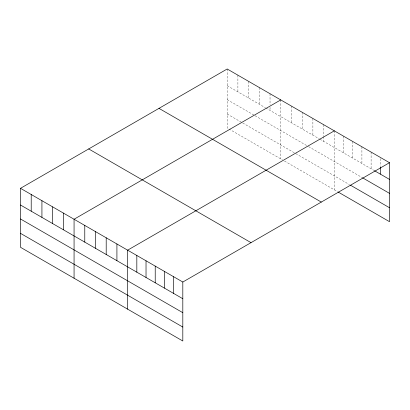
<?xml version="1.0" encoding="UTF-8"?>
<svg xmlns="http://www.w3.org/2000/svg" width="410" height="410" viewBox="0 0 410 410"><rect width="100%" height="100%" fill="white"/><g stroke="black" fill="none" stroke-linecap="round" stroke-linejoin="round"><path stroke-width="0.31" stroke-dasharray="2.05 1.54" d="M227.186 68.988L227.186 127.971L282.357 159.823M227.186 85.685L265.214 107.645M265.752 107.953L319.313 138.877M319.851 139.19L373.807 170.34M227.186 99.64L254.502 115.415M255.035 115.722L308.064 146.339M308.602 146.647L361.907 177.422M227.186 114.016L242.182 122.677M242.72 122.985L295.21 153.294M295.748 153.601L349.463 184.613M284.499 161.058L337.558 191.695M380.301 158.629L380.301 166.67M371.106 152.079L371.106 168.776M361.907 146.77L361.907 163.467M352.708 141.46L352.708 158.157M343.508 136.151L343.508 152.848M334.314 130.841L334.314 189.82M323.598 124.655L323.598 135.787M323.598 136.407L323.598 141.353M312.886 118.469L312.886 135.167M302.175 112.284L302.175 128.981M291.459 106.098L291.459 122.795M280.747 99.912L280.747 158.895M270.036 93.731L270.036 104.863M270.036 107.333L270.036 110.428M259.325 87.545L259.325 104.242M248.609 81.359L248.609 98.057M237.897 75.173L237.897 91.871"/><path stroke-width="0.61" d="M20.5 188.318L182.814 282.029L182.814 341.012L20.5 247.297L20.5 188.318L227.186 68.988L389.5 162.703L389.5 221.682L338.101 192.008M280.747 99.912L74.067 219.242L74.067 278.226M334.314 130.841L127.628 250.167L127.628 309.15M182.814 282.029L389.5 162.703M374.351 170.652L389.5 179.401M362.445 177.735L389.5 193.351M350.545 185.238L389.5 207.732M158.977 108.368L321.296 202.079M88.704 148.938L251.022 242.653M20.5 205.015L182.814 298.726M20.5 218.971L182.814 312.681M20.5 233.346L182.814 327.057M380.301 167.285L380.301 174.091M173.62 276.719L173.62 293.416M164.42 271.41L164.42 288.107M155.221 266.1L155.221 282.797M146.027 260.786L146.027 277.488M136.827 255.476L136.827 272.173M116.917 243.981L116.917 260.678M106.2 237.795L106.2 254.497M95.489 231.614L95.489 248.311M84.778 225.428L84.778 242.125M63.35 213.056L63.35 229.754M52.639 206.871L52.639 223.568M41.928 200.685L41.928 217.387M31.211 194.504L31.211 211.201"/></g></svg>
